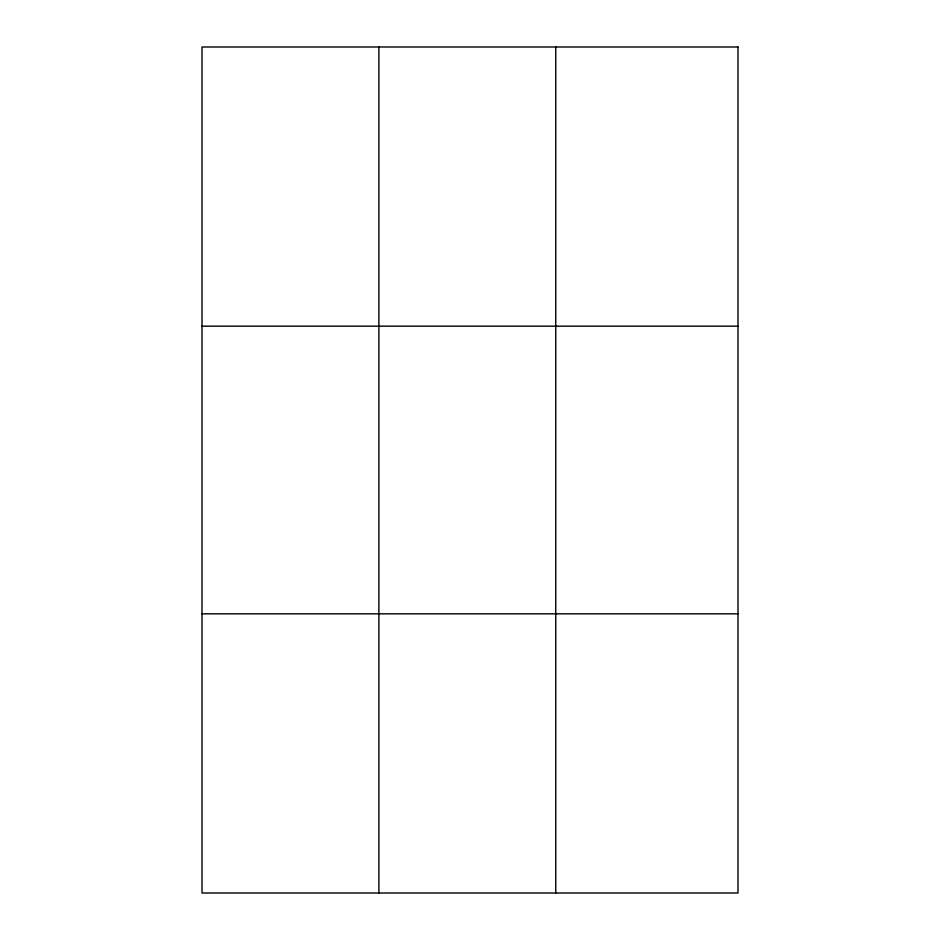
<?xml version="1.0" encoding="UTF-8"?>
<svg xmlns="http://www.w3.org/2000/svg" width="940" height="940" viewBox="0 0 940 940"><rect width="100%" height="100%" fill="white"/><g stroke="black" fill="none" stroke-linecap="round" stroke-linejoin="round"><path stroke-width="1.41" d="M378.879 47L378.879 893M555.763 47L555.763 893M202.006 326.18L737.994 326.18M202.006 613.82L737.994 613.82M737.994 47L737.994 893L202.006 893L202.006 47L737.994 47"/></g></svg>
